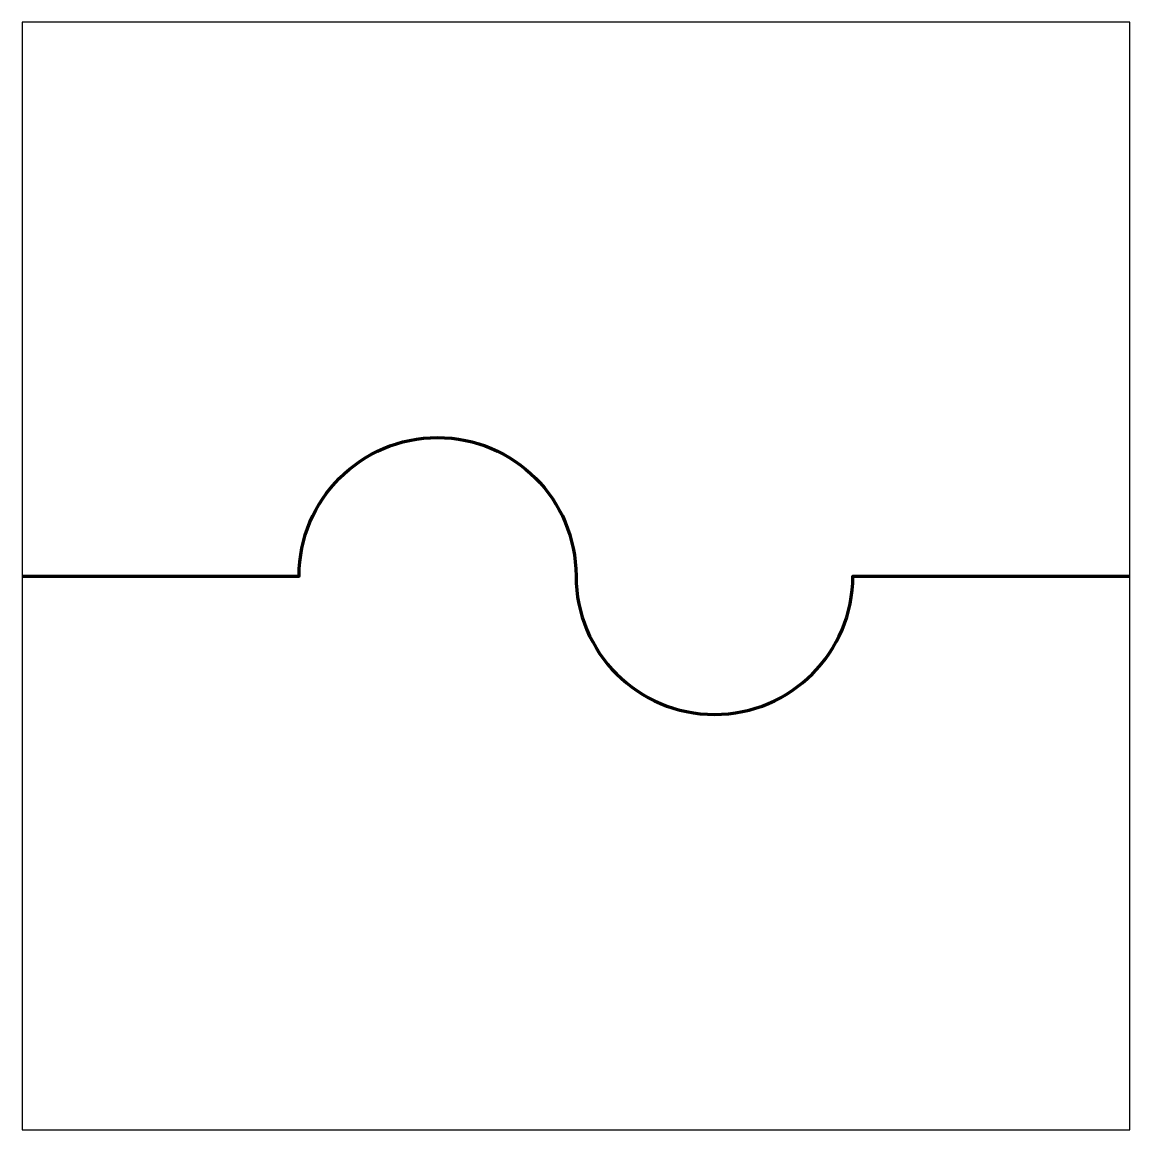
# Model space of a CAD drawing. Header units: centimetres. Extents: x -11.5 to -9.5, y -15.85 to -13.85.
import ezdxf

# ---------------------------------------------------------------- set-up
doc = ezdxf.new("R2010")
doc.units = ezdxf.units.CM
doc.header["$MEASUREMENT"] = 0
doc.layers.add('Layer 1', color=7, linetype='Continuous')

msp = doc.modelspace()

# ---------------------------------------------------------------- linework, layer by layer
at = {"layer": 'Layer 1', "color": 7}
msp.add_open_spline([(-11.5, -13.85), (-11.5, -13.85), (-9.5, -13.85), (-9.5, -13.85), (-9.5, -13.85), (-9.5, -13.85), (-9.5, -15.85), (-9.5, -15.85), (-9.5, -15.85), (-9.5, -15.85), (-11.5, -15.85), (-11.5, -15.85), (-11.5, -15.85), (-11.5, -15.85), (-11.5, -13.85), (-11.5, -13.85)], degree=3, knots=[0, 0, 0, 0, 0.25, 0.25, 0.25, 0.25, 0.5, 0.5, 0.5, 0.5, 0.75, 0.75, 0.75, 0.75, 1, 1, 1, 1], dxfattribs=at)
at = {"layer": 'Layer 1', "color": 250, "lineweight": 100}
msp.add_open_spline([(-11.5, -14.85), (-11.5, -14.85), (-11, -14.85), (-11, -14.85), (-11, -14.85), (-11, -14.71196), (-10.88804, -14.6), (-10.75, -14.6), (-10.75, -14.6), (-10.61196, -14.6), (-10.5, -14.71196), (-10.5, -14.85), (-10.5, -14.85), (-10.5, -14.98804), (-10.38804, -15.1), (-10.25, -15.1), (-10.25, -15.1), (-10.11196, -15.1), (-10, -14.98804), (-10.00001, -14.85), (-10.00001, -14.85), (-10.00001, -14.85), (-9.5, -14.85), (-9.5, -14.85)], degree=3, knots=[0, 0, 0, 0, 0.1666667, 0.1666667, 0.1666667, 0.1666667, 0.3333333, 0.3333333, 0.3333333, 0.3333333, 0.5, 0.5, 0.5, 0.5, 0.6666667, 0.6666667, 0.6666667, 0.6666667, 0.8333333, 0.8333333, 0.8333333, 0.8333333, 1, 1, 1, 1], dxfattribs=at)

doc.saveas('drawing.dxf')
